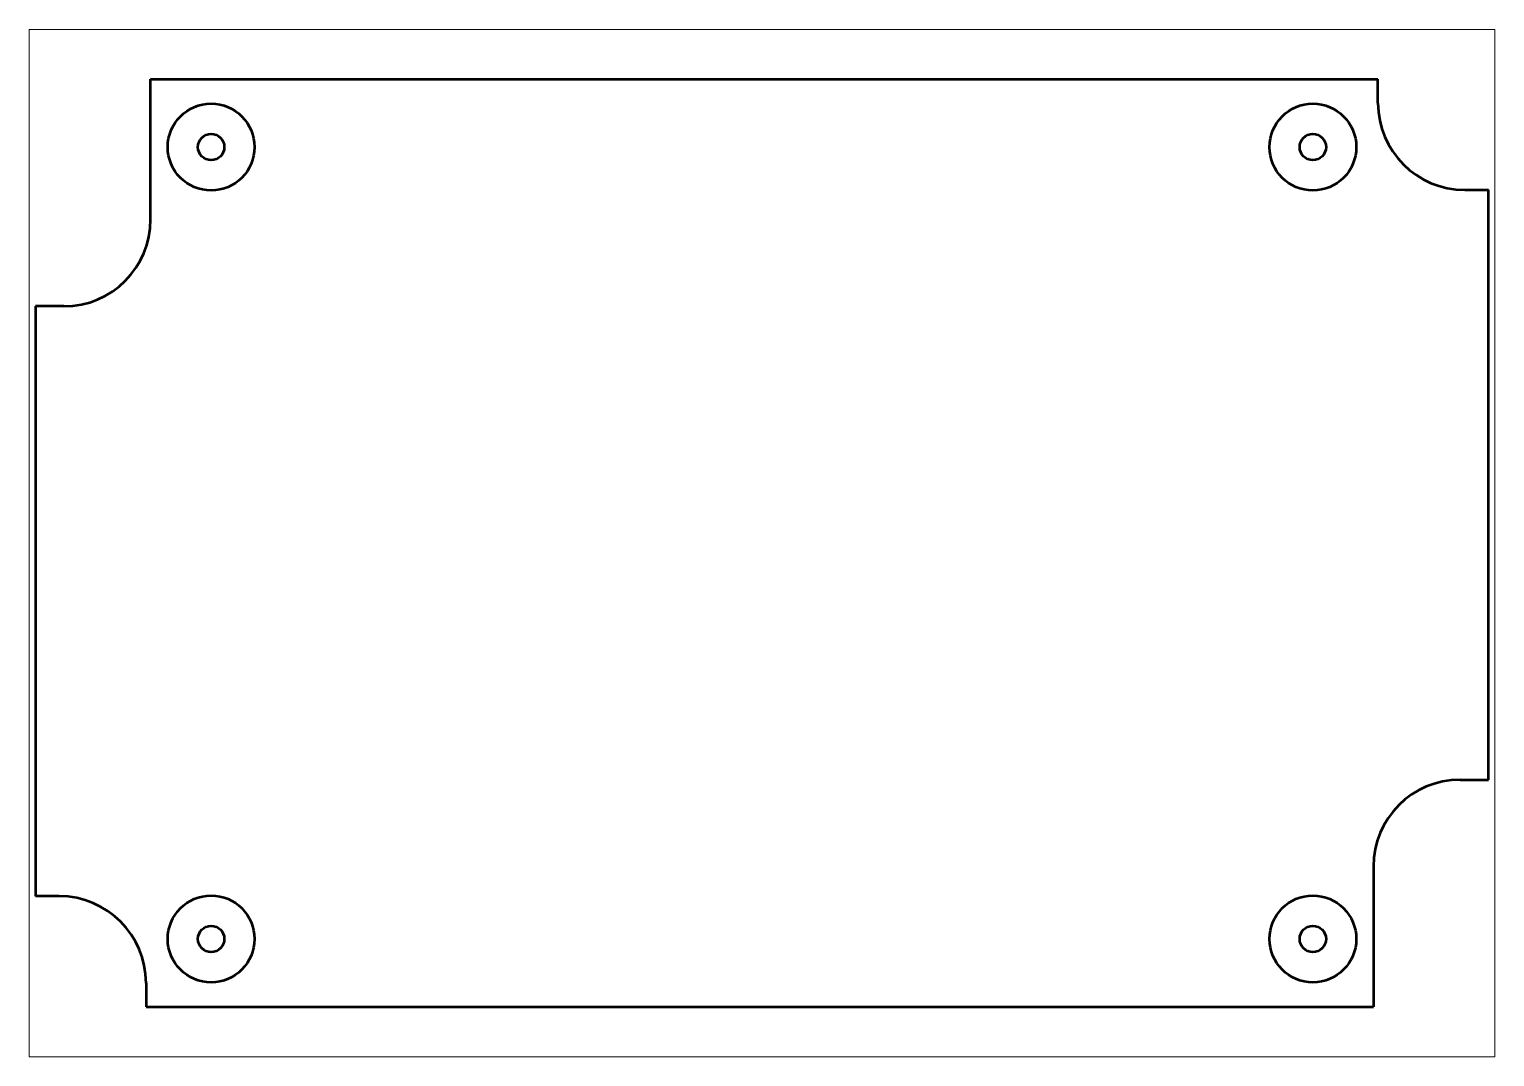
# Paper-space layout 'Лист1' of a CAD drawing. Header units: millimetres. Extents: x 29 to 262, y 20 to 183.
# The model-space entities are those that its viewports show. They can reach past a viewport. Long polylines and large blocks are cut down to what shows.
import ezdxf

# ---------------------------------------------------------------- set-up
doc = ezdxf.new("R2010")
doc.units = ezdxf.units.MM
doc.layers.get('0').update_dxf_attribs({"color": 250, "lineweight": 50})

msp = doc.modelspace()

# ---------------------------------------------------------------- linework, layer by layer
for p, q in [((357.28, 226.26), (450.63, 226.26)), ((357.28, 215.61), (357.28, 226.26)), ((450.63, 224.46), (450.63, 226.26)), ((457.23, 217.86), (459.03, 217.86)), ((459.03, 173.01), (459.03, 217.86)), ((348.53, 209.01), (348.53, 164.16)), ((350.68, 209.01), (348.53, 209.01)), ((456.88, 173.01), (459.03, 173.01)), ((450.28, 166.41), (450.28, 155.76)), ((350.33, 164.16), (348.53, 164.16)), ((356.93, 157.56), (356.93, 155.76)), ((356.93, 155.76), (450.28, 155.76))]:
    msp.add_line(p, q)
for centre, radius in [((361.88, 221.11), 3.3), ((445.68, 221.11), 3.3), ((361.88, 221.11), 1), ((445.68, 221.11), 1), ((361.88, 160.91), 3.3), ((445.68, 160.91), 3.3), ((361.88, 160.91), 1), ((445.68, 160.91), 1)]:
    msp.add_circle(centre, radius)
for centre, start, end in [((457.23, 224.46), 180, 270), ((350.68, 215.61), 270, 0), ((456.88, 166.41), 90, 180), ((350.33, 157.56), 0, 90)]:
    msp.add_arc(centre, 6.6, start, end)

psp = doc.layouts.new('Лист1')

# ---------------------------------------------------------------- viewports
at = {"layer": '0'}
psp.add_viewport(center=(145.33, 101.83), size=(232.53, 162.9325), view_center_point=(403.78, 191.01), view_height=78.1005, dxfattribs=at)

doc.saveas('drawing.dxf')
